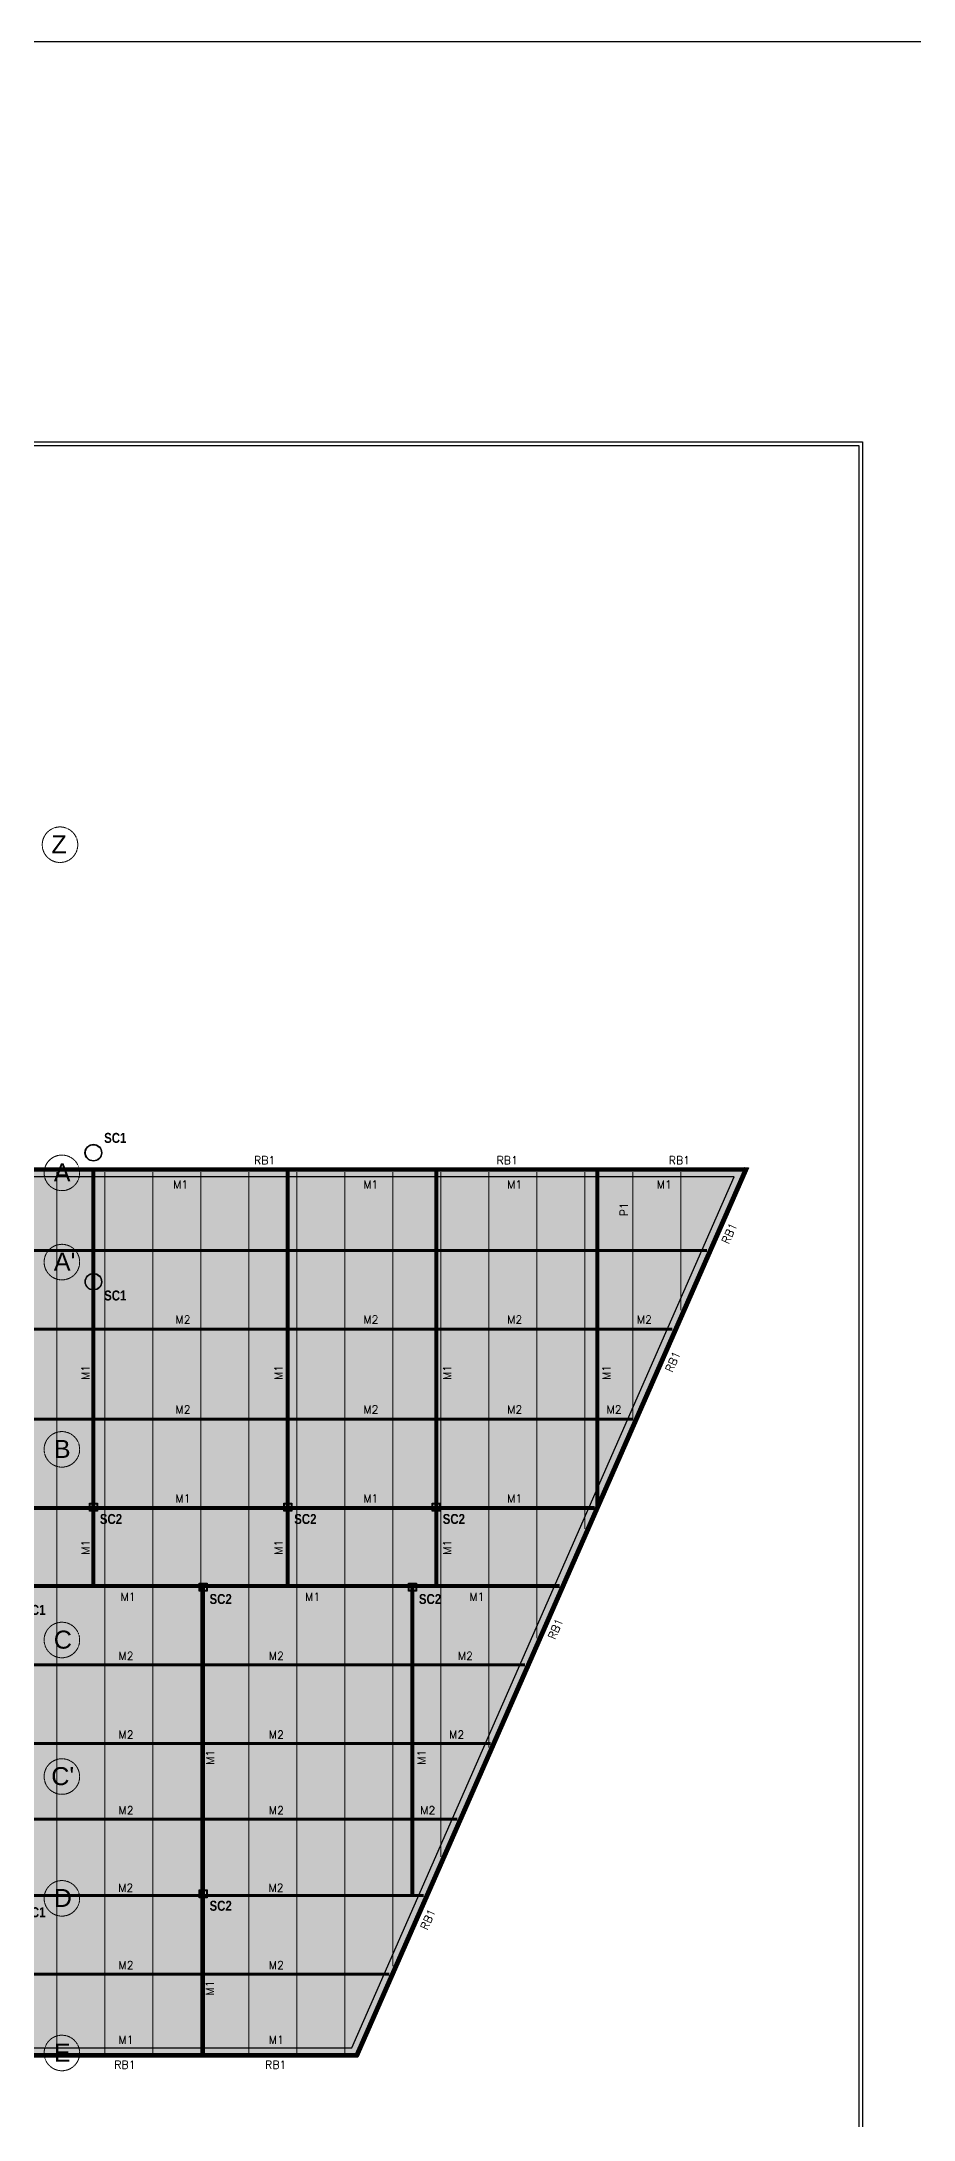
# Model space of a CAD drawing. Header units: millimetres. Extents: x 149548 to 2069915, y -1587483 to -1219800.
# Drawn here: x 1995623 to 2017422, y -1524793 to -1472868 of the extents above; entities that cross this region are included whole.
import ezdxf

# ---------------------------------------------------------------- set-up
doc = ezdxf.new("R2010")
doc.units = ezdxf.units.MM
doc.header["$MEASUREMENT"] = 0
doc.linetypes.add('1', pattern=[0])
doc.linetypes.add('ACAD_ISO02W100', pattern=[15, 12, -3])
for name, color, linetype in [('BEAM NO', 7, '1'), ('BEAM-230X600', 150, 'Continuous'), ('Hatch', 8, 'Continuous'), ('SHED', 7, 'Continuous'), ('Steel Col', 2, 'Continuous'), ('STEEL STRUCTURE', 6, 'Continuous')]:
    doc.layers.add(name, color=color, linetype=linetype)
doc.layers.add('GRID', color=252, linetype='ACAD_ISO02W100', lineweight=9)
doc.styles.add('1-100', font='arial.ttf', dxfattribs={"height": 400})
doc.styles.add('G3-TEXT', font='ARIALNB.TTF', dxfattribs={"height": 3})
doc.styles.add('ROMANS', font='romans.shx')

# ---------------------------------------------------------------- blocks, each defined once
blk = doc.blocks.new('FIRST FLOOR COLUMNS')
at = {"layer": 'GRID', "ltscale": 0.3}
for centre in [(68503, 8072), (68550, -128), (68550, -2358), (68550, -7038), (68550, -11802), (68550, -15214), (68550, -18258), (68550, -22122)]:
    blk.add_circle(centre, 444, dxfattribs=at)
at = {"layer": 'GRID', "ltscale": 0.3, "style": '1-100', "oblique": 0}
for s, rotation, p in [('Z', 0.0553, (68288, 7858)), ('A', 359.9447, (68347, -342)), ("A'", 359.9447, (68347, -2572)), ('B', 359.9447, (68347, -7252)), ('C', 359.9447, (68347, -12017)), ("C'", 359.9447, (68283, -15428)), ('D', 359.9447, (68347, -18472)), ('E', 359.9447, (68347, -22337))]:
    blk.add_text(s, height=450, rotation=rotation, dxfattribs=at).set_placement(p)
blk = doc.blocks.new('Steel_Col')
at = {"layer": 'STEEL STRUCTURE'}
h = blk.add_hatch(color=1, dxfattribs=at)
h.dxf.hatch_style = 1
h.paths.add_polyline_path([(1997130, -1503859, 1), (1996710, -1503859, 1)])
h.paths.add_polyline_path([(1997120, -1503859, 1), (1996720, -1503859, 1)], flags=16)
h = blk.add_hatch(color=1, dxfattribs=at)
h.dxf.hatch_style = 1
h.paths.add_polyline_path([(1992727, -1509390), (1992527, -1509390), (1992527, -1509590), (1992727, -1509590)])
h.paths.add_polyline_path([(1992711, -1509406), (1992543, -1509406), (1992543, -1509574), (1992711, -1509574)], flags=16)
h = blk.add_hatch(color=1, dxfattribs=at)
h.dxf.hatch_style = 1
h.paths.add_polyline_path([(1997020, -1509390), (1996820, -1509390), (1996820, -1509590), (1997020, -1509590)])
h.paths.add_polyline_path([(1997004, -1509406), (1996836, -1509406), (1996836, -1509574), (1997004, -1509574)], flags=16)
h = blk.add_hatch(color=1, dxfattribs=at)
h.dxf.hatch_style = 1
h.paths.add_polyline_path([(2001879, -1509390), (2001679, -1509390), (2001679, -1509590), (2001879, -1509590)])
h.paths.add_polyline_path([(2001863, -1509406), (2001695, -1509406), (2001695, -1509574), (2001863, -1509574)], flags=16)
h = blk.add_hatch(color=1, dxfattribs=at)
h.dxf.hatch_style = 1
h.paths.add_polyline_path([(2005591, -1509390), (2005391, -1509390), (2005391, -1509590), (2005591, -1509590)])
h.paths.add_polyline_path([(2005575, -1509406), (2005407, -1509406), (2005407, -1509574), (2005575, -1509574)], flags=16)
h = blk.add_hatch(color=1, dxfattribs=at)
h.dxf.hatch_style = 1
h.paths.add_polyline_path([(1990502, -1511390), (1990302, -1511390), (1990302, -1511590), (1990502, -1511590)])
h.paths.add_polyline_path([(1990486, -1511406), (1990318, -1511406), (1990318, -1511574), (1990486, -1511574)], flags=16)
h = blk.add_hatch(color=1, dxfattribs=at)
h.dxf.hatch_style = 1
h.paths.add_polyline_path([(1995105, -1511600, 1), (1994685, -1511600, 1)])
h.paths.add_polyline_path([(1995095, -1511600, 1), (1994695, -1511600, 1)], flags=16)
h = blk.add_hatch(color=1, dxfattribs=at)
h.dxf.hatch_style = 1
h.paths.add_polyline_path([(1999762, -1511390), (1999562, -1511390), (1999562, -1511590), (1999762, -1511590)])
h.paths.add_polyline_path([(1999746, -1511406), (1999578, -1511406), (1999578, -1511574), (1999746, -1511574)], flags=16)
h = blk.add_hatch(color=1, dxfattribs=at)
h.dxf.hatch_style = 1
h.paths.add_polyline_path([(2004997, -1511390), (2004797, -1511390), (2004797, -1511590), (2004997, -1511590)])
h.paths.add_polyline_path([(2004981, -1511406), (2004813, -1511406), (2004813, -1511574), (2004981, -1511574)], flags=16)
h = blk.add_hatch(color=1, dxfattribs=at)
h.dxf.hatch_style = 1
h.paths.add_polyline_path([(1990502, -1519055), (1990302, -1519055), (1990302, -1519255), (1990502, -1519255)])
h.paths.add_polyline_path([(1990486, -1519071), (1990318, -1519071), (1990318, -1519239), (1990486, -1519239)], flags=16)
h = blk.add_hatch(color=1, dxfattribs=at)
h.dxf.hatch_style = 1
h.paths.add_polyline_path([(1995105, -1519155, 1), (1994685, -1519155, 1)])
h.paths.add_polyline_path([(1995095, -1519155, 1), (1994695, -1519155, 1)], flags=16)
h = blk.add_hatch(color=1, dxfattribs=at)
h.dxf.hatch_style = 1
h.paths.add_polyline_path([(1999762, -1519055), (1999562, -1519055), (1999562, -1519255), (1999762, -1519255)])
h.paths.add_polyline_path([(1999746, -1519071), (1999578, -1519071), (1999578, -1519239), (1999746, -1519239)], flags=16)
at = {"layer": 'STEEL STRUCTURE', "color": 1}
for points in [[(1992727, -1509390), (1992727, -1509590), (1992527, -1509590), (1992527, -1509390), (1992727, -1509390)], [(1997020, -1509390), (1997020, -1509590), (1996820, -1509590), (1996820, -1509390), (1997020, -1509390)], [(2001879, -1509390), (2001879, -1509590), (2001679, -1509590), (2001679, -1509390), (2001879, -1509390)], [(2005591, -1509390), (2005591, -1509590), (2005391, -1509590), (2005391, -1509390), (2005591, -1509390)], [(1990502, -1511390), (1990502, -1511590), (1990302, -1511590), (1990302, -1511390), (1990502, -1511390)], [(1999762, -1511390), (1999762, -1511590), (1999562, -1511590), (1999562, -1511390), (1999762, -1511390)], [(2004997, -1511390), (2004997, -1511590), (2004797, -1511590), (2004797, -1511390), (2004997, -1511390)], [(1990502, -1519055), (1990502, -1519255), (1990302, -1519255), (1990302, -1519055), (1990502, -1519055)], [(1999762, -1519055), (1999762, -1519255), (1999562, -1519255), (1999562, -1519055), (1999762, -1519055)]]:
    blk.add_lwpolyline(points, dxfattribs=at)
for points in [[(1992711, -1509406), (1992711, -1509574), (1992543, -1509574), (1992543, -1509406)], [(1997004, -1509406), (1997004, -1509574), (1996836, -1509574), (1996836, -1509406)], [(2001863, -1509406), (2001863, -1509574), (2001695, -1509574), (2001695, -1509406)], [(2005575, -1509406), (2005575, -1509574), (2005407, -1509574), (2005407, -1509406)], [(1990486, -1511406), (1990486, -1511574), (1990318, -1511574), (1990318, -1511406)], [(1999746, -1511406), (1999746, -1511574), (1999578, -1511574), (1999578, -1511406)], [(2004981, -1511406), (2004981, -1511574), (2004813, -1511574), (2004813, -1511406)], [(1990486, -1519071), (1990486, -1519239), (1990318, -1519239), (1990318, -1519071)], [(1999746, -1519071), (1999746, -1519239), (1999578, -1519239), (1999578, -1519071)]]:
    blk.add_lwpolyline(points, close=True, dxfattribs=at)
for centre, radius in [((1996920, -1503859), 210), ((1996920, -1503859), 200), ((1994895, -1511600), 210), ((1994895, -1511600), 200), ((1994895, -1519155), 210), ((1994895, -1519155), 200)]:
    blk.add_circle(centre, radius, dxfattribs=at)
blk = doc.blocks.new('Steel Col')
at = {"layer": 'Steel Col', "color": 2}
for radius in [210, 200]:
    blk.add_circle((1997102, -1500610), radius, dxfattribs=at)

msp = doc.modelspace()

# ---------------------------------------------------------------- hatches: boundary and pattern name
at = {"layer": 'Hatch', "transparency": 33554495}
h = msp.add_hatch(dxfattribs=at)
h.set_pattern_fill('DELTA', color=256, scale=100)
h.set_pattern_definition([(30, (0, 0), (1e-07, 600), [200, -400]), (30, (-173.2, 300), (1e-07, 600), [200, -400]), (90, (0, 400), (-519.61524, 300), [200, -400]), (90, (346.4, 400), (-519.61524, 300), [200, -400]), (150, (0, 0), (-519.61524, -300), [200, -400]), (150, (-173.2, 300), (-519.61524, -300), [200, -400])])
h.paths.add_polyline_path([(1988502.07, -1519370.35), (1988502.07, -1501010.35), (2013295, -1501010.35), (2003529.13, -1523235.37), (1988352.07, -1523235.37), (1988352.07, -1519370.35)])

# ---------------------------------------------------------------- linework, layer by layer
at = {"color": 3}
msp.add_lwpolyline([(1700907.35, -1472868.06), (2030257.22, -1472868.06), (2030257.22, -1558887.85), (1700907.35, -1558887.85)], close=True, dxfattribs=at)
at = {"lineweight": -3}
for points in [[(2016147.96, -1482871.1), (2016147.96, -1544778.59), (1918737.73, -1544778.59), (1918737.73, -1482871.1)], [(2016053.68, -1544684.3), (1918832.02, -1544684.3), (1918832.02, -1482965.39), (2016053.68, -1482965.39)]]:
    msp.add_lwpolyline(points, close=True, dxfattribs=at)
at = {"layer": 'BEAM-230X600', "color": 7}
msp.add_lwpolyline([(1990302.07, -1523005.36), (2003378.97, -1523005.37), (2012942.71, -1501240.35), (1988502.07, -1501240.35), (1988502.07, -1501010.35), (2013295, -1501010.35), (2003529.13, -1523235.37), (1990302.07, -1523235.36)], close=True, dxfattribs=at)
at = {"layer": 'SHED', "color": 114, "const_width": 100}
for points in [[(1988512.07, -1501060.36), (2013273.03, -1501060.36)], [(1996919.57, -1501110.37), (1996919.57, -1511465.35)], [(2001779.15, -1501110.37), (2001779.15, -1511465.35)], [(2003474.51, -1523235.37), (2013240.38, -1501010.35)], [(2005491.48, -1501110.37), (2005491.48, -1511465.35)], [(2009519.32, -1501110.37), (2009519.32, -1509515.35)], [(1988512.07, -1509515.35), (2009449.79, -1509515.35)], [(1988512.07, -1511465.35), (2008575.37, -1511465.35)], [(1999662.07, -1511490.33), (1999662.07, -1523185.27)], [(2004896.75, -1511490.35), (2004896.75, -1519200.53)], [(1957177.07, -1523185.3), (2003551.15, -1523185.27)]]:
    msp.add_lwpolyline(points, dxfattribs=at)
at = {"layer": 'SHED', "color": 5, "const_width": 25}
for points in [[(1996002.07, -1501120.94), (1996002.07, -1523185.27)], [(1997202.07, -1501120.94), (1997202.07, -1523185.27)], [(1998402.07, -1501120.94), (1998402.07, -1523185.27)], [(1999602.07, -1501120.94), (1999602.07, -1523185.27)], [(2000802.07, -1501120.94), (2000802.07, -1523185.27)], [(2002002.07, -1501120.94), (2002002.07, -1523185.27)], [(2003202.07, -1501120.94), (2003202.07, -1523185.27)], [(2004402.07, -1501120.94), (2004402.07, -1520962.87)], [(2005602.07, -1501120.94), (2005602.07, -1518231.93)], [(2006802.07, -1501120.94), (2006802.07, -1515500.99)], [(2008002.07, -1501120.94), (2008002.07, -1512770.05)], [(2009202.07, -1501120.94), (2009202.07, -1510039.1)], [(2010402.07, -1501120.94), (2010402.07, -1507308.16)], [(2011602.07, -1501120.94), (2011602.07, -1504577.22)]]:
    msp.add_lwpolyline(points, dxfattribs=at)
at = {"layer": 'SHED', "color": 4, "const_width": 75}
for points in [[(1988512.07, -1503078.54), (2012260.61, -1503078.54)], [(1988512.07, -1505047.14), (2011395.59, -1505047.14)], [(1988512.07, -1507293.53), (2010408.5, -1507293.53)], [(1988512.07, -1513431.59), (2007711.39, -1513431.59)], [(1988512.07, -1515397.83), (2006847.4, -1515397.83)], [(1988512.07, -1517289.07), (2006016.37, -1517289.07)], [(1988512.07, -1519200.53), (2005176.46, -1519200.53)], [(1988352.07, -1521160.44), (2004315.26, -1521160.44)]]:
    msp.add_lwpolyline(points, dxfattribs=at)

# ---------------------------------------------------------------- block references
at = {"layer": 'GRID'}
msp.add_blockref('FIRST FLOOR COLUMNS', (1927582.07, -1501010.35), dxfattribs=at)
at = {"layer": 'Steel Col', "color": 251}
msp.add_blockref('Steel Col', (-182.5, -25), dxfattribs=at)
at = {"layer": 'STEEL STRUCTURE', "color": 251}
msp.add_blockref('Steel_Col', (0, 0), dxfattribs=at)

# ---------------------------------------------------------------- texts
at = {"color": 1, "style": 'G3-TEXT'}
for s, p in [('SC1', (1997187.63, -1500390.28)), ('SC1', (1997187.63, -1504327.79)), ('SC2', (1997080.4, -1509912.95)), ('SC2', (2001939.98, -1509912.95)), ('SC2', (2005652.31, -1509912.97)), ('SC1', (1995164.98, -1512185.7)), ('SC2', (1999822.9, -1511912.93)), ('SC2', (2005057.58, -1511912.95)), ('SC2', (1999822.9, -1519577.96)), ('SC1', (1995164.98, -1519740.72))]:
    msp.add_text(s, height=250, dxfattribs=at).set_placement(p)
at = {"layer": 'BEAM NO', "ltscale": 500, "style": 'ROMANS'}
for rotation, p in [(359.999973, (2000934.94, -1500923.62, 0)), (359.999973, (2006999.85, -1500923.62, 0)), (359.999973, (2011304.92, -1500923.62, 0)), (65.781515, (2012798.71, -1502932.65, 0)), (65.781515, (2011387.78, -1506143.62, 0)), (65.781515, (2008455.14, -1512817.69, 0)), (65.781515, (2005264.82, -1520078.18, 0)), (359.999973, (1997441.45, -1523526.3, 0)), (359.999973, (2001212.27, -1523526.3, 0))]:
    msp.add_text('RB1', height=200, rotation=rotation, dxfattribs=at).set_placement(p)
at = {"layer": 'SHED', "color": 7, "style": 'ROMANS'}
for s, rotation, p in [('M1', 359.999973, (1998913.95, -1501529.4, 0)), ('M1', 359.999973, (2003667.84, -1501529.4, 0)), ('M1', 359.999973, (2007264.11, -1501529.4, 0)), ('M1', 359.999973, (2011002.41, -1501529.4, 0)), ('P1', 89.999973, (2010283.34, -1502224.48, 0)), ('M2', 359.999973, (1998970.77, -1504905.79, 0)), ('M2', 359.999973, (2003667.84, -1504905.79, 0)), ('M2', 359.999973, (2007264.11, -1504905.79, 0)), ('M2', 359.999973, (2010505.86, -1504905.79, 0)), ('M1', 89.999973, (1996825.53, -1506315, 0)), ('M1', 89.999973, (2001648.62, -1506315, 0)), ('M1', 89.999973, (2005868.12, -1506315, 0)), ('M1', 89.999973, (2009845.96, -1506315, 0)), ('M2', 359.999973, (1998970.77, -1507152.18, 0)), ('M2', 359.999973, (2003667.84, -1507152.18, 0)), ('M2', 359.999973, (2007264.11, -1507152.18, 0)), ('M2', 359.999973, (2009750.25, -1507152.18, 0)), ('M1', 359.999973, (1998970.77, -1509374, 0)), ('M1', 359.999973, (2003667.84, -1509374, 0)), ('M1', 359.999973, (2007264.11, -1509374, 0)), ('M1', 89.999973, (1996825.53, -1510683.81, 0)), ('M1', 89.999973, (2001648.62, -1510683.81, 0)), ('M1', 89.999973, (2005868.12, -1510683.81, 0)), ('M1', 359.999973, (1997599.21, -1511829.64, 0)), ('M1', 359.999973, (2002212.43, -1511829.64, 0)), ('M1', 359.999973, (2006318.51, -1511829.64, 0)), ('M2', 359.999973, (1997545.35, -1513310.47, 0)), ('M2', 359.999973, (2001303.43, -1513310.47, 0)), ('M2', 359.999973, (2006030.27, -1513310.47, 0)), ('M2', 359.999973, (1997545.35, -1515276.71, 0)), ('M2', 359.999973, (2001303.43, -1515276.71, 0)), ('M2', 359.999973, (2005812.11, -1515276.71, 0)), ('M1', 89.999973, (1999938.71, -1515931.48, 0)), ('M1', 89.999973, (2005223.39, -1515931.48, 0)), ('M2', 359.999973, (1997545.35, -1517167.95, 0)), ('M2', 359.999973, (2001303.43, -1517167.95, 0)), ('M2', 359.999973, (2005092.15, -1517167.95, 0)), ('M2', 359.999973, (1997540.47, -1519102.59, 0)), ('M2', 359.999973, (2001298.54, -1519102.59, 0)), ('M2', 359.999973, (1997545.35, -1521039.32, 0)), ('M2', 359.999973, (2001303.43, -1521039.32, 0)), ('M1', 89.999973, (1999928.71, -1521697.38, 0)), ('M1', 359.999973, (1997545.35, -1522902.64, 0)), ('M1', 359.999973, (2001303.43, -1522902.64, 0))]:
    msp.add_text(s, height=200, rotation=rotation, dxfattribs=at).set_placement(p)

doc.saveas('drawing.dxf')
